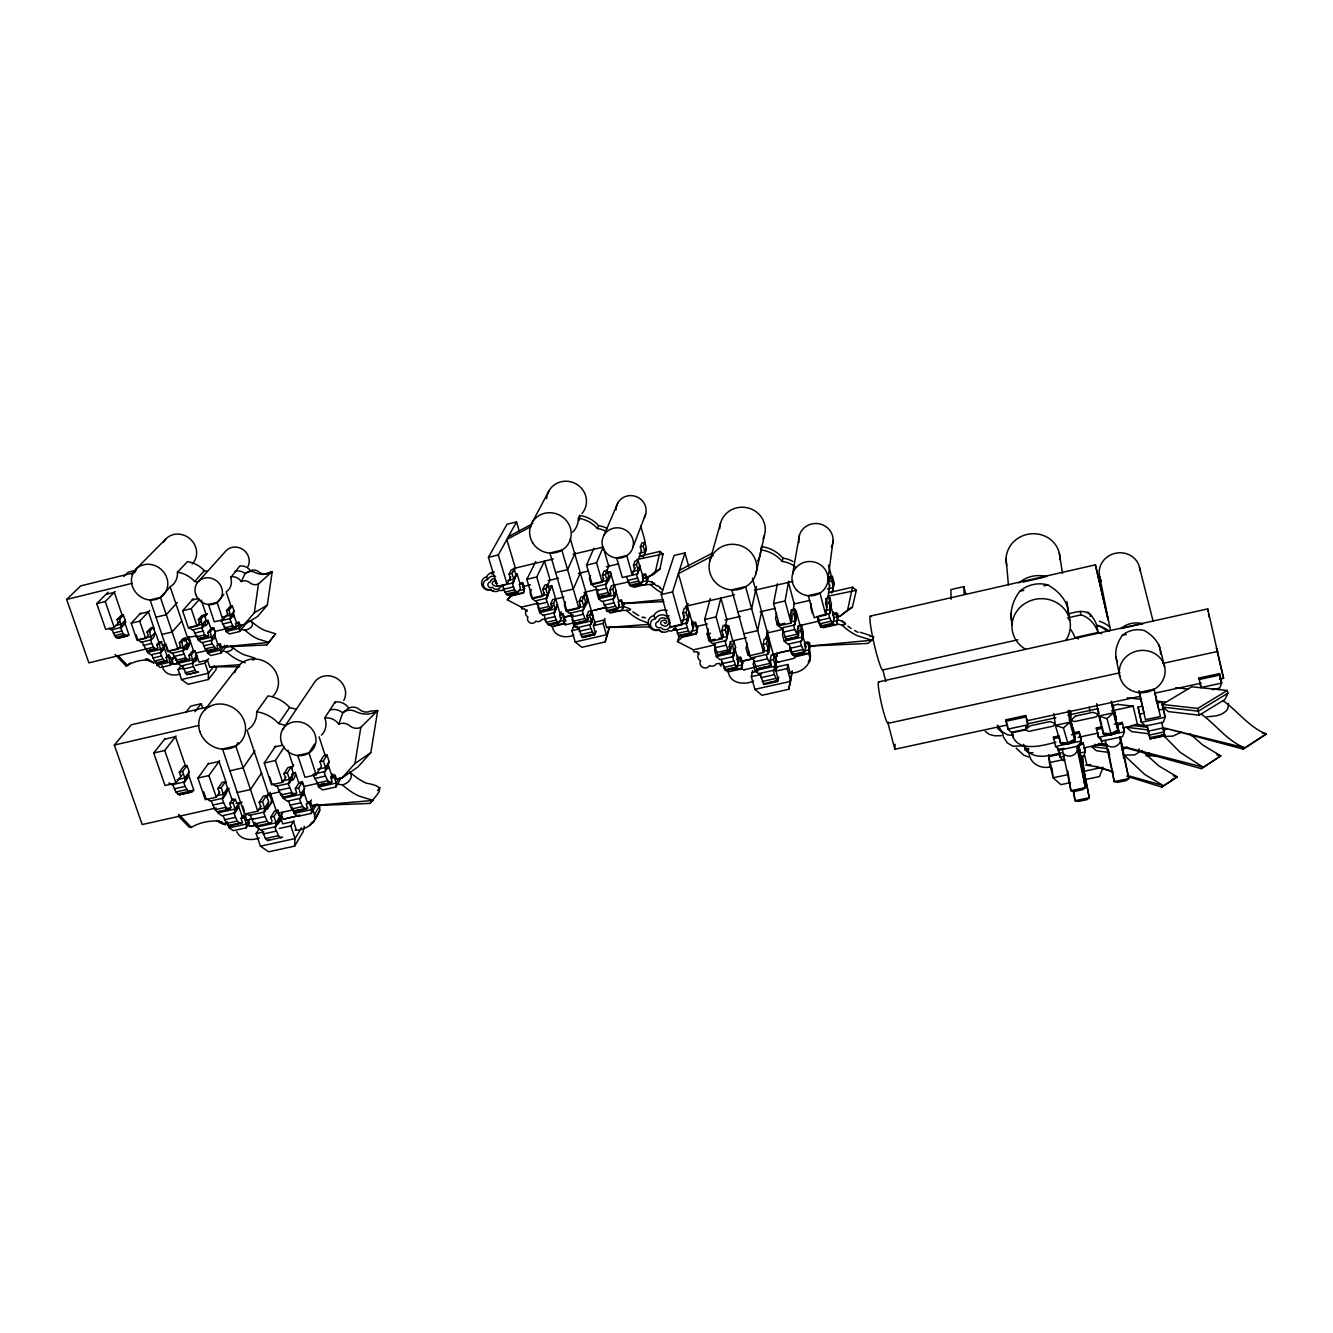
<?xml version="1.0" encoding="UTF-8"?>
<svg xmlns="http://www.w3.org/2000/svg" width="1333" height="1333" viewBox="0 0 1333 1333"><rect width="100%" height="100%" fill="white"/><g stroke="black" fill="none" stroke-linecap="round" stroke-linejoin="round"><path stroke-width="1.5" d="M151.379 639.79L149.629 631.409L153.278 627.376L155.028 632.492L153.978 636.874L151.379 639.79L141.198 642.239L137.816 639.807L136.049 634.675M146.43 649.038L147.58 652.437L150.946 654.836L161.076 652.404L159.343 644.106L161.726 641.406M155.828 661.818L156.977 665.184L160.31 667.55L170.374 665.15L168.674 656.936L166.158 657.536L167.308 660.901L157.411 663.484L154.428 661.035L151.795 654.62M183.571 650.537L181.888 642.173L185.37 638.09L187.103 643.206L186.07 647.588L183.571 650.537L171.657 653.387L168.291 650.971L166.542 645.855M184.737 781.871L184.804 777.955L182.571 771.49L187.02 765.525L189.236 771.957L187.903 777.572L184.737 781.871L171.707 784.837L168.841 782.871M193.052 663.101L191.385 654.803L194.801 650.687L196.518 655.769L195.484 660.135L193.052 663.101L181.205 665.9L177.856 663.517L176.139 658.435M202.583 627.46L200.916 619.029L204.332 615.03L206.048 620.178L205.015 624.594L202.583 627.46L192.302 629.942L188.936 627.493L202.649 624.194L206.048 620.178M183.904 665.734L180.538 666.533L178.072 669.499L181.505 679.563L188.12 684.279L208.298 679.53L208.448 673.198L205.049 663.084L208.598 658.702M211.964 640.24L210.314 631.875L213.663 627.843L215.379 632.958L214.346 637.341L211.964 640.24L201.733 642.673L198.4 640.257L197.251 636.857M206.365 649.771L207.515 653.153L210.814 655.536L220.978 653.12L219.362 644.839L216.812 645.439L217.946 648.838L208.048 651.404L205.165 648.921L202.599 642.473M223.244 798.134L223.377 794.218L221.178 787.77L225.41 781.688L227.593 788.12L226.26 793.752L223.244 798.134L210.131 801.083L207.298 799.134M230.709 618.395L229.093 609.947L232.375 605.998L234.091 611.147L233.042 615.563L230.709 618.395L220.412 620.878M224.411 626.41L226.11 631.525L229.426 633.958L239.657 631.509L238.074 623.128L235.508 623.744L236.641 627.16L228.093 629.209M234.991 812.88L237.924 808.481L239.24 802.883L235.125 809.031L217.762 812.897L221.978 815.779L234.991 812.88L235.125 809.031L232.958 802.633L235.025 799.583M227.01 821.511L229.159 827.826L233.325 830.676L246.238 827.81L246.405 824.011L244.256 817.679L246.422 814.38M1006.448 725.169L894.843 749.246L895.043 744.264M789.269 673.132C802.533 673.765 814.48 662.501 809.164 649.321M809.598 661.818L810.314 653.57M264.501 812.014L264.684 808.115L262.518 801.666L266.5 795.501L268.666 801.916L267.333 807.565L264.501 812.014L249.138 815.429L246.322 813.48M275.898 826.643L276.098 822.794L273.948 816.413L277.831 810.214L279.963 816.562L278.664 822.178L275.898 826.643L260.651 830.009L256.469 827.143L254.853 822.361M337.649 783.954L342.198 784.854C347.73 783.887 354.428 777.506 349.613 772.057L355.878 777.022A53.737 49.288 28.7 0 0 366.292 783.154C387.253 787.037 379.405 791.052 370.091 803.432L311.905 805.682L310.489 801.433L307.223 802.166L303.707 791.535M289.294 783.304L289.511 779.355L287.345 772.84L291.211 766.808L293.36 773.29L292.044 778.972L289.294 783.304L276.014 786.287L271.799 783.337M259.202 828.743L256.153 833.558L260.418 846.172L268.683 851.804L294.61 846.122L295.06 838.574L290.827 825.91L294.026 820.645M300.525 798.267L300.758 794.368L298.625 787.936L302.391 781.871L304.507 788.27L303.191 793.901L300.525 798.267L287.345 801.2L283.179 798.3L281.58 793.468M291.977 807.065L294.093 813.43L298.225 816.313L311.289 813.413L311.555 809.564L309.439 803.182L311.405 799.917M325.219 771.507L325.502 767.525L323.369 761.026L327.018 755.078L329.134 761.543L327.818 767.208L325.219 771.507L313.038 774.24M316.954 782.188L318.554 787.003L322.669 789.936L335.866 786.987L336.166 783.071L334.066 776.622L330.751 777.372L332.15 781.655L328.485 782.488M591.036 621.578L591.852 622.844L592.935 616.862A5.365 1.05 76.9 0 0 592.602 615.846M565.592 601.983L564.309 604.899L566.008 610.664L569.391 613.413L583.221 610.164L587.22 600.583L586.92 598.084A5.365 1.066 76.8 0 0 585.554 594.901L585.004 593.002M583.654 608.714C582.604 608.365 589.336 603.199 587.403 597.967A5.365 1.066 76.8 0 0 586.053 594.785L585.487 592.885M828.41 592.752L852.52 587.186L847.605 610.031L839.657 616.429L835.641 617.346M837.791 613.397L837.374 616.946L836.241 612.63L832.825 613.413M817.895 618.212L819.628 624.677L823.128 627.726L836.741 624.627L837.307 619.628M838.34 615.729L836.741 624.627M833.808 619.145L833.042 611.647M829.709 611.53L830.409 605.849M819.012 615.863L829.743 613.397L831.409 604.216L829.676 597.684L826.243 598.467L825.594 603.432L826.743 607.815M831.409 604.216L829.743 613.397M834.058 582.771L832.442 591.619L834.058 582.771L832.375 576.373L829.026 577.156L828.41 581.871L829.543 586.153M825.26 610.481L830.792 609.214L829.043 602.649L829.676 597.684M827.493 588.903L833.475 587.52L831.775 581.088L832.375 576.373M825.81 615.046L819.928 592.935L808.298 595.618L814.213 617.712L825.81 615.046L827.176 604.499M827.893 598.934L829.709 584.82M830.492 578.772L831.009 574.74L828.476 565.109M828.01 579.105L833.125 540.315M501.525 585.654L513.255 582.854L515.938 574.94L514.205 569.208L511.289 569.907L509.089 574.106L510.239 577.939M502.508 585.42L504.774 592.135L507.923 595.085L517.654 592.785L520.42 588.286L519.303 584.454L522.219 583.771L523.919 589.453L523.402 593.085L511.822 595.834L509.573 594.018M810.014 646.405L808.548 653.737L795.051 656.786L791.519 653.77L789.786 647.371M809.698 642.439L809.181 646.088L868.066 643.406L871.849 640.223L873.848 636.491M808.548 653.737L810.081 644.939M244.389 624.377L254.32 612.763L258.485 583.904L272.232 571.574L267.333 605.099L257.436 616.662L244.389 624.377L236.508 626.277M531.4 589.553L530.001 592.419L531.717 598.184L535.133 600.933L546.947 598.15L549.496 590.136L547.796 584.387L544.847 585.087L542.814 589.386L543.947 593.235M805.915 646.072L804.482 652.737L793.152 655.303L788.919 643.972M811.114 603.549L810.614 606.882L812.38 613.43M878.547 681.929L1207.698 608.914L1207.915 611.164M554.745 612.597L557.261 604.599L554.745 612.597L543.014 615.346L539.632 612.63L537.932 606.915M798.45 635.641L797.267 631.309L798.084 626.21L801.483 625.444L803.232 631.909L801.45 641.14L787.786 644.239L784.221 641.173L782.454 634.691L783.054 631.275M801.45 641.14L803.232 631.909M249.121 819.812L248.405 824.477A2.333 2.083 31 0 0 251.254 826.11L257.252 824.777M549.829 624.91L552.045 626.693L563.659 623.977L564.226 620.395L562.543 614.73L559.643 615.413L560.76 619.178M784.221 641.173L802.449 637.024L800.7 630.526L801.483 625.444M778.922 661.968L778.955 661.768A2.316 2.183 9.4 0 1 776.139 660.152A6.082 5.715 9.1 0 1 777.189 655.586L777.222 655.403A6.082 5.715 9.1 0 0 776.139 660.152L776.106 660.335A2.316 2.183 9.4 0 0 778.922 661.968L793.518 658.485A2.316 2.183 8.4 0 0 795.168 656.036L791.785 652.104M782.088 627.793L786.053 639.39L798.267 636.741L798.984 632.225M752.562 670.649L751.345 676.631L754.861 689.344L761.959 695.276L788.786 689.294L792.219 671.099M792.302 671.299L788.786 689.294M583.221 610.164L585.637 602.116L583.954 596.368L581.005 597.051L579.155 601.416L580.272 605.265M335.966 779.305L341.998 777.955L354.961 763.509L360.826 727.335L377.722 710.589A21.761 20.028 30.7 0 1 356.494 711.955A11.797 10.814 30.4 0 0 342.748 712.822A13.163 12.047 30.9 0 0 330.001 709.956M341.998 777.955L357.927 766.975L370.841 752.595L377.722 710.589L370.474 711.122A9.664 8.898 30.4 0 1 359.61 709.589A9.648 8.848 30.4 0 0 348.763 708.056A13.147 12.047 31 0 0 335.083 702.008L324.685 718.07L325.185 719.104A17.829 16.279 31.8 0 1 321.47 735.1M754.861 689.344L790.719 681.33L787.236 668.566L787.886 664.6M776.489 613.33L775.556 618.395L777.339 624.96L780.938 628.06L794.718 624.91L796.551 615.679L794.785 609.131L791.352 609.931L790.486 614.963L791.669 619.345M796.551 615.679L794.718 624.91M571.99 619.312L573.673 625.01L577.022 627.726L590.752 624.527L593.118 616.479L591.452 610.781L588.519 611.464L586.72 615.863L587.836 619.678M590.586 575.523L589.386 578.355L591.086 584.154L594.451 586.937L606.398 584.121L608.731 576.139L607.065 570.341L604.082 571.041L602.349 575.289L603.466 579.172M792.035 621.595L795.718 620.745L793.951 614.18L794.785 609.131M777.372 583.771L773.54 603.632L779.522 625.644L791.052 623.011L792.235 615.963M793.102 610.831L794.468 602.716M573.99 625.644L571.89 630.676L575.223 641.973L581.838 647.288L605.182 641.906L608.964 628.01M598.584 598.784L601.933 601.533L613.78 598.75L616.079 590.769L614.413 585.02L612.747 589.303L614.413 595.068L598.584 598.784L596.917 593.035L598.084 590.169M759.693 673.415L764.026 684.529L777.522 681.513L778.739 677.197M608.165 611.28L610.364 613.097L622.094 610.347L624.111 603.033M792.618 573.873L799.4 535.383M753.911 660.718L753.212 664.217L754.978 670.649L758.56 673.665L774.373 670.099L776.256 660.801L774.506 654.386L771.14 655.153L770.174 660.385L771.34 664.684M776.256 660.801L774.373 670.099M635.141 567.558L632.325 575.123L626.727 555.561L616.646 557.96L622.278 577.506L637.474 574.023L639.69 566.075L638.04 560.277L635.058 560.993L633.475 565.175L634.591 569.041M791.052 623.011L785.104 600.966L788.669 581.155M754.978 670.649L775.323 666.067L773.573 659.618L774.506 654.386M626.51 576.606L629.626 585.337L634.308 587.22L646.122 584.437L648.055 577.156M773.04 655.336L773.257 654.22M777.955 621.561L777.339 624.96L784.687 623.277M764.376 648.721L763.176 644.389L764.192 639.19L767.608 638.424L769.374 644.905L767.441 654.22L751.495 657.836L747.88 654.77L746.08 648.271L747.196 643.073M767.441 654.22C771.657 654.886 768.574 625.844 765.925 637.94M795.384 566.975A24.477 23.278 8.5 0 0 782.304 561.51L782.954 558.177A33.225 31.625 10.2 0 0 761.493 546.547L760.776 549.846A23.377 22.361 11.6 0 1 757.561 560.96M762.793 651.387L768.391 650.121L766.608 643.606L767.608 638.424M763.642 652.487L745.597 586.62L731.784 589.836L749.912 655.603L763.642 652.487L764.409 648.505M766.342 638.574L767.875 630.626M673.682 626.16L687.178 623.044L689.461 613.913L687.628 607.448L684.262 608.215L682.796 613.197L684.012 617.529M680.43 635.075L682.846 637.091L696.159 634.041L697.875 626.777M761.643 611.197L757.661 630.642L743.897 633.792M648.638 577.189L655.453 571.49L660.035 551.362L663.051 554.028L659.918 569.074L653.103 574.756L642.589 578.605M732 670.299L741.531 668.15A2.299 2.166 11.6 0 0 744.331 669.766L744.381 669.566M747.88 654.77L748.613 651.287M741.531 668.15L742.614 663.234L740.815 657.052L737.482 657.819M742.981 661.568L741.365 668.899L728.035 671.899L724.452 668.933L722.686 662.568M708.44 628.976L707.107 634.091L708.923 640.606L712.588 643.672L726.202 640.573L728.318 631.309L726.502 624.827L723.119 625.61L721.853 630.709L723.069 635.058M756.461 586.553L751.645 608.681L737.849 611.864M721.103 659.368L725.619 670.549L736.816 668.016L739.065 660.218M715.421 646.705L714.555 650.154L716.354 656.586L719.987 659.618L733.483 656.552L735.549 647.321L733.767 640.89L730.401 641.656L729.201 646.822L730.401 651.121L721.003 653.253M735.549 647.321L733.483 656.552M755.944 573.64A23.911 22.811 12.1 0 0 726.902 544.93A23.911 22.811 12.1 0 0 715.954 582.888A23.911 22.811 12.1 0 0 755.944 573.64L764.459 535.233M738.332 663.534L737.149 659.302L737.882 655.986M768.141 650.471L769.374 644.905M689.461 613.913L687.178 623.044M728.318 631.309L726.202 640.573M624.427 602.799L622.094 610.347M639.69 566.075L637.474 574.023M645.272 552.762L646.355 547.946L644.755 542.281L641.823 542.981L640.323 546.963L641.406 550.762M648.338 576.989L646.122 584.437M584.52 607.032L585.637 602.116M593.118 616.479L590.752 624.527M608.731 576.139L606.398 584.121M616.079 590.769L613.78 598.75M609.798 626.56L605.182 641.906M515.938 574.94L513.255 582.854M549.496 590.136L546.947 598.15M734.066 649.288L732.35 656.819L736.816 668.016M716.354 656.586L734.383 652.504L732.583 646.038L733.767 640.89M713.722 643.422L717.904 654.87L730.134 652.237L731.2 647.671M304.341 826.327L303.058 831.825L294.61 846.122M216.646 666.567L215.846 669.999L208.298 679.53M839.657 616.429L852.337 607.231L856.336 590.286L852.52 587.186M118.27 623.044L117.087 619.628L120.87 615.663L123.402 615.046L125.152 620.162L124.119 624.544L121.42 627.393L111.289 629.859L109.023 628.243M721.77 662.368L720.886 666.067L719.437 663.467L716.388 663.717A5.082 4.782 13.6 0 1 709.539 665.55A5.082 4.782 14 0 1 702.708 667.383A5.082 4.782 14 0 1 700.575 660.851A5.082 4.799 14.1 0 1 698.425 654.303L696.976 651.704L693.943 651.937L693.343 649.821L677.464 641.573L678.53 637.957L681.313 635.374M727.301 631.509L728.634 625.91L724.919 626.76M719.004 638.29L727.085 636.458L725.269 629.926L726.502 624.827M710.339 598.45L704.657 619.528L710.772 641.356L722.169 638.757L723.119 634.841M725.502 625.06L726.935 619.195M1090.144 616.446L1090.544 614.813C1084.296 609.164 1075.598 611.964 1068.466 613.93L1069.383 620.445M278.297 823.761L280.063 819.278M277.997 823.344L280.48 820.978L280.313 817.979A6.132 2.016 77.8 0 0 279.38 815.879M1219.528 679.213L1223.577 678.33L1207.698 608.914M269.166 793.518L269.883 795.651A6.165 2.033 77.7 0 1 271.865 799.034L272.015 802.016L266.983 809.181L271.465 802.149L271.315 799.15A6.165 2.033 77.7 0 0 269.333 795.768L268.633 793.652L268.066 794.518M709.806 637.174L708.923 640.606L714.971 639.223M722.169 638.757L716.088 616.896L720.72 598.817M696.159 634.041L697.076 630.692M693.96 625.41L691.127 634.041L679.114 636.641L674.815 625.91M693.06 628.626L691.86 624.361L692.76 621.161M709.889 560.81L720.553 523.053M689.428 611.664L686.062 623.311L688.395 630.859L691.127 634.041M688.811 566.675L684.962 552.912L674.098 555.478L661.218 594.568L670.532 627.41L681.879 624.777L684.712 615.163M686.412 609.398L688.111 603.616M681.996 620.312L688.011 618.929L686.178 612.414L687.628 607.448M681.879 624.777L672.598 591.919L684.962 552.912M195.451 654.603A4.799 1.65 76.4 0 1 197.067 657.386L195.701 661.435C191.835 660.468 198.584 661.568 196.651 657.486A4.799 1.65 76.4 0 0 195.451 655.153M197.034 635.741L187.52 637.574L188.52 639.173A4.815 1.666 76.3 0 1 190.152 641.973C188.503 650.337 183.171 653.803 189.719 642.073A4.815 1.666 76.3 0 0 188.086 639.273L170.141 586.887L173.057 584.637A18.645 16.996 40.6 0 0 177.456 572.24L187.403 561.626A26.21 23.944 39.5 0 1 204.349 570.741L207.065 571.257M324.835 718.037A13.38 12.214 30.9 0 1 338.749 724.202L342.748 712.822L348.763 708.056M662.001 631.875L658.419 629.643A7.298 6.898 16.9 0 0 668.999 630.476A2.883 2.716 16.4 0 0 673.415 629.443L673.981 628.676M643.722 578.339L641.256 584.071L630.509 586.353M646.355 547.946L644.222 555.644L640.323 556.577M632.159 571.69L638.14 570.274L636.474 564.459L641.49 550.546M639.024 553.362L644.872 551.962L643.256 546.263L644.755 542.281M817.096 616.296L820.878 627.176L832.892 624.56L833.975 617.729L830.926 606.232M602.916 601.3L607.398 611.464L617.246 609.164L619.545 604.732M632.958 547.23L645.655 514.255M575.223 641.973L606.415 634.758L603.116 623.411L605.032 618.412M577.989 627.493L582.554 637.507L594.285 634.791L596.334 631.225M610.897 593.851L609.781 590.002L611.464 585.72L629.059 581.805M821.445 627.16L821.878 626.077M595.551 633.242L593.335 625.677L594.718 622.211L604.449 619.945L606.632 627.476L650.104 626.893M594.518 610.164L606.582 607.215M606.632 581.305L605.399 584.354L608.115 592.552L610.531 594.785L599.533 597.051L595.451 586.703M606.932 582.188C608.781 582.738 614.38 567.841 606.465 572.89M593.851 548.33L586.553 565.125L592.219 584.587L602.216 582.238L603.766 578.422M591.086 584.154L607.015 580.388L605.332 574.573L609.181 565.109M570.374 613.18L574.523 623.394L587.453 620.628L588.769 617.379M573.673 625.01L591.352 620.895L589.686 615.179L591.452 610.781M295.043 830.159C307.923 830.442 315.571 821.245 319.77 810.297L319.687 805.815L314.521 814.563L314.621 819.062M313.055 822.811L319.77 810.297M582.971 597.801L584.321 594.601M578.955 608.415L561.843 550.129L549.862 552.995L567.025 611.214L578.955 608.415L580.505 604.715M566.008 610.664L583.804 606.498L582.121 600.716L585.97 591.752M602.216 582.238L596.567 562.743L602.866 547.846M547.93 586.753L551.812 585.82L560.193 614.163L563.093 613.497L564.825 618.979L564.009 623.194L566.492 624.627M604.049 535.133L617.979 502.658M563.659 623.977L565.559 619.595M564.476 624.227L565.459 624.594M580.422 572.757L573.273 589.069L561.343 591.885M543.997 615.113L546.43 622.344L548.696 625.177L559.377 622.328L561.593 617.262M598.65 525.752A29.259 27.86 24.7 0 0 579.672 515.488L578.355 518.27A29.376 27.96 24.7 0 1 597.401 528.568L598.65 525.752A21.445 20.445 23.2 0 1 607.548 528.751M559.643 615.413L561.276 611.697M557.644 604.182L553.778 612.83L556.194 620.062L558.427 622.894M539.632 612.63L555.294 608.948L553.612 603.232L555.578 598.9M536.116 600.7L540.365 610.947L551.362 608.664L552.812 605.465M575.256 552.795L567.575 569.641L555.611 572.49M551.795 607.731L550.662 603.916L552.645 599.583L563.809 597.167M551.812 585.82L545.963 598.384L548.763 606.498L551.362 608.664M230.476 576.772A10.481 9.631 38.3 0 1 241.34 581.571L245.072 573.573L250.454 570.791A7.598 6.998 38.1 0 1 258.919 571.957A7.598 7.015 38.3 0 0 267.4 573.107L272.232 571.574A17.079 15.779 38.7 0 1 255.753 572.79A9.264 8.531 38.1 0 0 245.072 573.573A10.347 9.498 38.4 0 0 235.125 571.374M531.717 598.184L547.48 594.451L545.764 588.686L547.796 584.387M535.783 561.443L526.835 579.338L532.6 598.667L542.498 596.334L544.214 592.685M546.78 587.22L550.229 579.922M1227.876 693.21L1224.877 699.525L1199.183 715.188L1168.341 711.605L1162.926 707.123L1162.309 704.441L1191.735 686.778L1227.276 690.494L1227.876 693.21L1198.35 711.172L1162.926 707.123M808.281 661.884L810.114 658.102M542.498 596.334L536.732 576.972L544.597 560.91M538.449 603.149L521.386 607.165L507.323 599.867L511.272 594.501M248.071 620.978L251.587 621.661L256.519 625.577A42.256 38.957 36.8 0 0 264.717 630.426L275.564 633.775L266.783 644.939L221.445 647.055L220.295 643.672L217.762 644.272L214.913 635.808M516.854 574.206L512.272 583.088L514.538 589.819L517.654 592.785M507.89 580.571L513.755 579.172L512.022 573.407L514.205 569.208M519.303 531.25L516.521 521.919L507.04 524.219L488.428 557.327L497.209 586.387L507.057 584.037L510.806 576.856M513.622 571.457L515.488 567.875M532.167 522.519L549.063 490.661M370.091 803.432L371.84 800.2M507.057 584.037L498.309 554.945L516.521 521.919M1119.653 737.299L1120.52 741.315C1118.42 747.213 1110.439 748.929 1106.123 744.364L1105.29 740.348M335.866 786.987L341.381 777.572M339.149 777.972L336.166 783.071L318.554 787.003M309.839 825.777L311.922 822.244M1076.664 746.43L1077.447 750.462C1075.348 756.278 1067.433 758.094 1063.167 753.495L1062.401 749.463M311.289 813.413L317.021 803.782M314.488 804.615L311.555 809.564L294.093 813.43M330.751 777.372L332.767 773.99M301.408 827.91L295.06 838.574L260.418 846.172M281.68 817.296L281.813 817.079A6.115 5.515 30.1 0 1 282.563 812.38L282.429 812.597A6.115 5.515 30.1 0 0 281.68 817.296A2.333 2.099 30.2 0 0 284.546 818.929L298.759 815.596A2.333 2.099 29.9 0 0 299.742 815.063M329.134 761.543L325.502 767.525L317.604 769.308M314.505 744.097L308.956 752.862L297.742 755.411L304.974 777.289L316.171 774.773L321.436 766.158L320.037 761.776L323.702 755.828L327.018 755.078M304.507 788.27L300.758 794.368L283.179 798.3M303.807 786.137L302.124 782.304L298.842 783.038L295.293 772.34M284.546 818.929L298.759 815.596M1160.56 654.286C1160.893 643.822 1152.945 635.241 1144.264 630.526A22.428 20.678 -8.5 0 0 1122.336 635.374C1117.004 642.839 1113.438 653.153 1117.487 661.968M279.963 816.562L276.098 822.794L256.469 827.143M277.581 822.411L274.798 826.877L278.464 835.674L280.563 837.691L282.529 837.191L267.533 840.54L265.417 838.54L261.735 829.759M291.261 794.185L296.742 792.968L295.326 788.669L299.109 782.604L302.391 781.871M272.099 821.395L270.666 817.146L274.581 810.947L277.831 810.214M293.36 773.29L289.511 779.355L281.63 781.121M1068.3 612.13C1067.316 600.117 1057.869 590.569 1047.821 584.92A28.726 26.843 -6.2 0 0 1019.762 591.285C1013.363 599.8 1009.498 610.714 1011.714 621.395M267.15 809.214L266.25 807.798L263.401 812.247L267.117 821.145L269.249 823.211L271.266 822.744L256.136 826.11L253.97 824.061L250.237 815.179M275.664 745.997L264.267 763.009L271.549 784.804L282.663 782.304L285.995 777.106M291.527 768.458L293.743 764.992M268.666 801.916L264.684 808.115L258.752 809.431M285.462 777.939L284.012 773.59L287.895 767.558L291.211 766.808M248.255 824.71A2.333 2.083 31 0 0 251.121 826.327L251.254 826.11M246.238 827.81L249.688 822.494M238.174 742.598L235.791 745.947L222.494 748.996L244.539 814.113L257.769 811.164L261.085 806.032M266.617 797.484L268.816 794.068M260.668 806.698L259.219 802.399L263.218 796.234L266.5 795.501M249.638 819.029L246.405 824.011L229.159 827.826M223.061 815.546L226.31 823.477L229.893 826.093L242.456 822.628L241.023 818.395L243.189 815.096M264.267 763.009L275.398 760.476L284.379 746.897M680.68 635.508L679.114 636.641M261.668 772.757L250.487 789.536L237.224 792.518M238.374 806.432L233.908 813.113L237.141 821.078L240.69 823.694M282.513 729.751L313.738 683.479A17.262 15.829 32 0 1 336.483 678.18A17.262 15.829 32 0 1 343.714 700.575M225.71 808.831L231.142 807.631L229.693 803.366L232.808 798.784M289.628 707.506A33.258 30.209 33 0 0 268.016 695.909L256.669 711.789A33.825 30.642 32.8 0 1 278.647 723.586L289.628 707.506L296.476 709.339M223.327 796.684L229.159 788.22M254.903 750.746L243.156 767.791L229.876 770.807M227.593 788.12L223.377 794.218L217.529 795.534M208.714 763.143L197.901 778.055L205.299 799.683L216.296 797.217L219.812 792.169M219.345 792.818L217.879 788.503L222.128 782.421L225.41 781.688M197.901 778.055L208.898 775.556L219.578 760.676M189.236 771.957L184.804 777.955L177.072 779.705M184.854 780.488L188.453 775.606M165.225 738.449L153.745 753.012L165.025 785.52L175.956 783.038L182.138 774.723M180.788 776.539L179.305 772.24L183.771 766.275L187.02 765.525M266.783 644.939L275.564 633.775M204.549 710.156L239.423 664.917M253.053 660.368L254.753 658.035L243.872 654.686A42.139 38.69 36.5 0 1 235.691 649.854L230.776 645.955A13.28 4.649 6.4 0 1 226.143 651.754L222.611 651.071M153.745 753.012L164.725 750.479L176.039 735.949M194.935 711.739L201.216 703.674L202.549 707.573M673.415 629.443L674.831 629.276M185.637 712.588L190.736 706.123L201.216 703.674M214.43 665.717L208.448 673.198L181.505 679.563M220.978 653.12L227.26 645.272M239.657 631.509L247.138 622.144M224.844 645.205L221.061 649.921L207.515 653.153M242.189 625.244L239.773 628.26L226.11 631.525M793.152 655.303L803.149 652.454M194.635 660.335L192.202 663.301L195.185 670.399L196.951 672.215L198.634 672.132L186.82 674.615L182.038 665.7M196.518 655.769L193.102 659.902L173.457 664.351L178.122 663.351M215.379 632.958L212.03 636.991L198.4 640.257M234.091 611.147L230.809 615.113L222.961 617.012M214.813 631.259L213.43 628.143L210.881 628.743L208.031 620.228M223.861 594.485L217.112 602.383L208.465 604.482L214.263 621.811L222.911 619.745L227.993 613.613M203.799 637.124L208.898 635.908L207.765 632.492L211.114 628.46L213.663 627.843M216.163 807.998L142.198 824.544L114.321 745.064L131.234 724.819L209.598 706.54M179.822 661.218L189.986 658.802L188.836 655.419L192.269 651.304L194.801 650.687M227.66 614.013L226.51 610.564L229.809 606.632L232.375 605.998M497.442 583.337L495.276 582.904M377.522 790.586L380.155 787.47M170.374 665.15L172.79 662.318M185.97 648.971L185.22 647.805L182.721 650.737L185.737 657.919L187.536 659.768L189.253 659.702L177.339 662.184L172.507 653.187M172.124 663.084L172.64 663.884L172.207 657.502L170.841 659.119L169.691 655.753L167.175 656.353L164.292 647.938M174.44 657.236L170.407 661.984L156.977 665.184M187.103 643.206L183.621 647.305L168.291 650.971M193.335 598.65L182.588 610.764L188.436 628.043L197.034 625.977L200.966 621.361M204.915 616.746L207.548 613.663M170.057 586.97L160.377 597.401L150.079 599.917L167.708 651.604L177.972 649.154L180.655 646.005M184.687 641.29L188.719 636.557L193.752 651.637M166.158 657.536L168.874 654.386M180.488 646.205L179.322 642.789L182.821 638.707L185.37 638.09M199.5 623.094L198.334 619.645L201.766 615.646L204.332 615.03M164.109 648.155L160.227 652.603L162.843 659.019L165.809 661.468M161.076 652.404L163.609 649.488L164.659 645.122L161.093 649.204L147.58 652.437M182.588 610.764L191.202 608.664L199.167 599.6M181.621 621.145L172.124 631.975L161.86 634.441M149.529 650.137L157.977 648.105L156.811 644.722L159.21 642.006M155.028 632.492L151.395 636.541L137.816 639.807M198.434 581.488L226.16 550.662A13.63 12.547 39.3 0 1 243.456 549.896A13.63 12.547 39.3 0 1 247.838 566.792M177.222 602.566L166.258 614.73L155.978 617.212M140.748 613.013L131.201 623.227L137.116 640.407L145.63 638.357L148.313 635.391L147.08 632.025L150.729 627.993L153.278 627.376M177.456 572.24A26.56 24.211 39.3 0 1 194.635 581.488L204.349 570.741M131.201 623.227L139.732 621.161L149.629 610.481M125.968 621.878L120.587 627.61L123.003 633.575L127.185 636.074L128.701 635.208L117.304 638.14L114.571 635.608L112.139 629.659M125.152 620.162L121.403 624.144L115.604 625.56M108.106 592.185L96.742 603.599L105.69 629.409L114.188 627.36L119.737 621.495M117.087 619.628L119.62 619.012L123.402 615.046M1201.1 714.021C1215.813 724.336 1226.91 740.715 1244.505 747.696L1163.892 727.918L1243.139 749.079L1266.35 733.966C1248.771 727.151 1237.674 710.872 1222.978 700.675M135.883 569.208L165.892 538.899M96.742 603.599L105.24 601.516L115.105 591.552M132 574.456L136.233 570.191L128.018 572.224L123.752 576.489M1126.835 776.223L1161.71 787.087L1177.206 776.856L1158.71 765.858L1141.998 750.729M507.323 599.867L512.122 595.234M142.048 642.023L146.963 651.071L157.211 648.988L155.428 649.038L153.595 647.171L88.861 662.851L66.65 599.45L80.73 585.887L134.933 572.49M1121.27 746.597L1201.316 768.624L1220.795 755.878L1202.649 744.93L1189.852 733.717M677.464 641.573L683.063 636.374M315.038 816.962L318.22 814.013M507.923 595.085L516.671 592.352M1096.726 703.674L1098.825 715.988L1107.007 718.604L1113.388 712.855L1111.205 701.158M1053.87 713.438L1055.336 725.335L1063.417 727.951L1069.799 722.219L1068.15 710.356M1181.338 732.234L1172.923 736.116L1164.509 736.499L1161.66 735.066M172.79 784.587L175.823 792.002L179.139 794.801L191.702 792.052L193.518 790.586M115.071 654.503L126.318 666.25L127.518 665.367A40.19 36.174 36.7 0 1 149.429 660.135L154.078 663.118L149.563 660.701M248.321 729.168L250.837 727.301A23.744 21.545 34.3 0 0 256.669 711.789M495.609 576.423A7.032 6.632 28.5 0 0 487.495 579.605A5.249 4.949 28.7 0 0 483.479 585.754A5.249 4.949 28.7 0 0 490.427 589.303A6.448 6.065 28.3 0 0 499.692 590.002A2.549 2.399 27.9 0 0 503.557 589.086L504.374 588.486M354.961 763.509L370.841 752.595M582.554 637.507L595.168 634.191M288.445 800.966L291.627 808.981L295.026 811.647L305.94 809.231L307.573 808.165L306.157 803.916L309.439 803.182M607.398 611.464L618.079 608.631M1243.139 749.079L1266.35 733.966L1262.318 733.017M1201.316 768.624L1220.795 755.878L1216.812 754.878M1161.71 787.087L1177.206 776.856L1173.24 775.756M229.893 826.093L231.675 825.01M1162.309 704.441L1197.734 708.44L1227.276 690.494M1163.576 730.734L1166.925 728.701M1172.224 779.638L1174.023 778.555M1121.886 750.262L1127.201 747.047M548.696 625.177L549.646 624.594M847.605 610.031L852.337 607.231M254.32 612.763L267.333 605.099M767.741 652.137L767.008 650.737M655.453 571.49L659.918 569.074M508.39 536.666L532.833 523.586M531.35 526.385L506.823 539.498L515.371 568.091M679.463 570.257L712.155 553.278M713.055 555.628L678.397 573.623L687.461 605.849M1117.671 730.151L1110.806 733.717L1103.207 733.233L1098.825 715.988L1113.388 712.855L1118.17 731.4L1111.322 734.966L1103.757 734.483L1103.207 733.233M1075.048 740.598L1069.799 722.219L1055.336 725.335L1060.751 743.647L1068.166 744.147L1075.048 740.598L1073.981 733.083M1074.348 739.382L1067.433 742.948L1059.985 742.448M267.533 809.064L266.133 808.881M291.877 774.023L295.026 772.757C296.543 775.09 292.46 783.421 290.927 779.205L288.178 783.554L291.877 792.552L293.976 794.685L295.926 794.268L282.946 797.134L280.83 795.018L277.114 786.037M208.048 651.404L217.946 648.838M606.748 573.623L610.264 572.257M157.411 663.484L167.308 660.901M204.466 621.761L207.781 620.511C209.114 622.461 205.165 628.143 204.166 624.794L201.716 627.676L204.715 634.908L208.181 636.774L197.951 638.84L193.152 629.726M241.256 629.493L244.822 630.176C248.588 629.709 255.086 626.027 251.587 621.661M267.533 840.54L269.533 840.04M66.65 599.45L132.384 583.271M105.874 594.435L114.305 592.369L122.436 615.979M192.069 600.083L198.867 598.417M139.965 613.846L148.413 611.797L154.228 628.809M113.322 633.058L121.753 631.026M114.571 635.608L123.003 633.575M115.904 637.307L124.336 635.258M226.51 610.564L229.093 609.947M120.57 636.941L128.968 634.925L124.869 623.044M117.304 638.14L125.719 636.108M118.77 638.107L127.185 636.074M147.08 632.025L149.629 631.409M198.334 619.645L200.916 619.029M488.428 557.327L498.309 554.945M222.411 624.111L230.992 622.044L232.808 625.86L236.174 627.743L225.977 629.809L221.278 620.678M143.231 645.439L151.712 643.406L153.595 647.171M194.318 633.158L202.883 631.109M224.244 627.91L232.808 625.86M156.811 644.722L159.343 644.106M207.765 632.492L210.314 631.875M214.796 631.475L226.643 628.643M162.193 645.255L166.158 644.306M196.168 636.957L204.715 634.908M225.977 629.809L234.541 627.743M179.322 642.789L181.888 642.173M146.963 651.071L155.428 649.038M197.951 638.84L206.498 636.791M513.238 568.591L553.212 559.044M573.057 554.295L603.199 547.08L608.731 566.225M185.22 647.805L186.287 648.904M152.962 658.019L161.393 656.003M203.732 645.872L212.247 643.839L216.529 649.388M509.089 574.106L512.022 573.407M154.428 661.035L162.843 659.019M205.165 648.921L213.68 646.905M173.673 656.586L183.887 654.153M169.924 659.335L175.873 657.919M195.684 653.203L207.565 650.371M640.323 546.963L643.256 546.263M155.911 662.851L164.326 660.851M206.615 650.771L215.113 648.738M188.836 655.419L191.385 654.803M175.539 660.352L185.737 657.919M177.339 662.184L187.536 659.768M526.835 579.338L536.732 576.972M586.553 565.125L596.567 562.743M639.957 556.144L660.035 551.362M503.657 589.253L513.422 586.92M522.486 586.703L530.484 584.804M548.146 580.605L558.46 578.155M578.389 573.423L588.47 571.041M606.415 566.775L618.695 563.859M636.841 559.543L663.051 554.028M178.072 669.499L183.854 668.116M195.401 665.384L205.049 663.084M504.774 592.135L514.538 589.819M183.188 669.083L193.352 666.683M518.104 590.836L523.919 589.453M505.857 594.068L515.621 591.752M506.907 595.051L516.654 592.735M633.475 565.175L636.474 564.459M180.072 673.881C172.94 676.931 163.326 673.881 162.076 665.484M514.055 594.768L523.719 592.485L524.519 588.236L522.819 582.571L519.92 583.254L517.087 573.773M185.037 672.815L195.185 670.399M542.814 589.386L545.764 588.686M602.349 575.289L605.332 574.573M186.82 674.615L196.951 672.215M642.623 574.523L645.589 573.823L646.672 577.656M627.626 580.472L637.574 578.122L639.573 583.004L641.256 584.071M584.004 592.419L597.067 589.336M537.249 604.549L547.097 602.216M596.567 590.569L606.515 588.236M628.659 583.387L638.607 581.038M640.873 582.154L646.788 580.771L645.155 575.023L642.189 575.723L643.289 579.555M550.662 603.916L553.612 603.232M609.781 590.002L612.747 589.303M629.626 585.337L639.573 583.004M632.075 585.52L636.041 584.587M538.932 608.814L548.763 606.498M598.184 594.885L608.115 592.552M634.525 586.62C637.041 582.738 668.433 586.82 647.388 580.821M579.155 601.416L582.121 600.716M601 596.168L604.949 595.251M540.365 610.947L550.179 608.648M599.533 597.051L609.464 594.718M545.13 618.912L554.895 616.629M604.032 605.132L613.913 602.816L617.246 609.164M564.276 617.096L573.273 614.996M564.026 617.296L572.107 615.413M590.302 611.147L606.482 607.365M661.218 594.568L672.598 591.919M546.43 622.344L556.194 620.062M605.282 608.581L615.163 606.265M571.507 617.012L583.354 614.246L584.97 618.495L587.453 620.628M592.252 614.946A5.365 1.05 76.9 0 0 591.585 613.713L591.086 613.83A5.365 1.05 76.9 0 1 591.769 615.063M547.613 624.427L564.226 620.395M606.415 610.697L616.263 608.381M618.829 607.631L622.744 606.732L621.095 601.033L618.145 601.716L619.245 605.515M586.72 615.863L589.686 615.179M551.595 624.144L559.377 622.328M554.261 625.61L563.942 623.344M573.14 621.261L584.97 618.495M612.563 612.014C615.946 608.914 643.389 612.38 623.477 606.632M592.935 616.862L593.235 619.378M573.69 622.944L565.392 624.76M574.523 623.394L586.337 620.628M573.357 627.176L577.222 626.277M571.89 630.676L579.688 628.859M593.352 625.677L603.116 623.411M685.445 606.315L734.466 594.918M754.361 590.302L792.885 581.355M579.105 631.292L590.886 628.559L594.285 634.791M573.64 635.141C565.492 638.74 553.428 636.391 552.329 626.06M580.388 634.708L592.152 631.975M256.136 826.11L258.169 825.644M682.796 613.197L686.178 612.414M114.321 745.064L198.834 725.469M581.538 636.774L593.285 634.058M828.41 581.871L831.775 581.088M164.642 739.198L175.473 736.699L185.854 766.958M704.657 619.528L716.088 616.896M773.54 603.632L785.104 600.966M692.26 622.928L695.593 622.161L697.392 628.559L696.359 633.325L684.962 635.941M691.86 624.361L695.193 623.577L696.992 629.992L691.061 631.342M676.031 630.226L687.278 627.626M696.792 626.427L707.423 623.977M725.035 619.912L740.382 616.379M760.143 611.83L775.489 608.298M793.652 604.116L809.798 600.4M827.96 596.218L856.336 590.286M677.164 633.442L688.395 630.859M678.18 635.591L689.411 633.008M825.594 603.432L829.043 602.649M707.107 634.091L710.506 633.308M721.853 630.709L725.269 629.926M790.486 614.963L793.951 614.18M832.658 614.846L836.074 614.063L837.791 620.528L831.725 621.911M965.792 594.301L963.876 586.62L950.929 589.586L951.095 599.217M818.262 620.661L829.743 618.029L832.892 624.56M693.343 649.821L715.571 644.755M746.28 637.741L732.767 640.823L728.634 625.91M767.291 632.942L783.537 629.243M799.267 625.644L819.612 620.995M275.065 746.897L282.379 745.23M714.938 647.755L726.268 645.172L727.918 649.954L730.134 652.237M783.271 632.159L794.751 629.543L798.267 636.741M819.278 623.927L830.759 621.311M208.165 763.909L219.029 761.443L226.293 782.821M766.658 634.125L767.808 636.141M729.201 646.822L732.583 646.038M797.267 631.309L800.7 630.526M820.145 626.093L831.609 623.477M179.305 772.24L182.571 771.49M820.878 627.176L832.325 624.56M870.366 616.096L1095.393 564.842L1108.123 619.762L1095.393 564.842M825.177 626.56L834.875 624.361M767.241 636.258L769.108 639.673M1022.894 582.071L1044.705 577.106M716.587 652.537L727.918 649.954M784.854 636.991L796.318 634.391M717.904 654.87L729.201 652.304M763.176 644.389L766.608 643.606M786.053 639.39L797.484 636.774M1019.762 591.285L1023.777 590.369M1043.806 585.837L1047.821 584.92M804.649 642.589L808.031 641.823L809.181 646.088L871.849 640.223L857.852 635.941A54.203 51.321 1.5 0 1 847.521 629.776L841.39 624.777L836.824 623.911M737.149 659.302L740.498 658.535L742.264 664.9L736.333 666.25M722.303 663.651L733.55 661.101M790.102 648.305L801.466 645.722L804.482 652.737M174.273 788.869L185.12 786.403L188.286 791.535L191.702 792.052M742.031 661.118L754.711 658.235M791.219 649.987L776.639 653.27L777.189 655.586M740.948 661.535L752.995 658.802M772.59 654.37L791.119 650.171M723.602 667.483L734.833 664.934M791.335 652.154L802.699 649.588M175.823 792.002L186.67 789.553M753.828 661.901L767.491 658.819L771.14 665.817L756.677 668.983L752.645 657.569M803.532 651.054L809.548 649.704L807.815 643.289L804.432 644.056L805.582 648.321M724.702 669.783L735.933 667.233M792.352 654.486L803.716 651.92M188.436 791.369L193.835 790.152L188.703 775.256M728.201 669.383L737.516 667.283M177.456 793.968L188.286 791.535M320.037 761.776L323.369 761.026M188.12 791.802L191.719 791.002M770.174 660.385L773.573 659.618M179.139 794.801L189.969 792.352M795.168 656.036L808.648 653.003L809.798 657.252M755.444 666.667L769.091 663.584M217.879 788.503L221.178 787.77M284.012 773.59L287.345 772.84M744.331 669.766L755.228 667.133M756.677 668.983L770.307 665.917M752.179 672.482L757.761 671.232M751.345 676.631L761.326 674.398M775.273 671.249L787.236 668.566M760.876 677.681L774.423 674.648L777.522 681.513M314.455 778.572L325.535 776.073L327.735 780.755L329.768 782.904L331.65 782.521L318.72 785.37L313.505 775.689M331.767 775.639L335.083 774.906L336.483 779.188M753.562 681.146C744.164 685.245 729.384 683.612 728.201 671.149M762.126 681.496L775.673 678.464M212.697 805.115L223.611 802.683L225.944 807.298L228.16 809.381L230.259 808.948L217.262 811.814L215.03 809.731L211.231 800.833M278.564 790.369L289.611 787.886M316.671 783.237L327.735 780.755M267.633 794.618L279.68 791.919M303.807 786.52L317.871 783.354M229.693 803.366L232.958 802.633M295.326 788.669L298.625 787.936M763.192 683.779L776.706 680.746M770.441 682.463L778.122 680.746M321.136 784.121L324.819 783.304M236.141 803.516L242.139 802.183M318.72 785.37L329.768 782.904M1067.45 617.929L1080.913 614.913A20.662 13.73 58.6 0 1 1098.092 632.442A20.761 13.813 58.1 0 1 1101.608 633.692M215.03 809.731L225.944 807.298M280.83 795.018L291.877 792.552M259.219 802.399L262.518 801.666M871.182 616.596A27.676 2.649 77.1 0 0 873.532 641.34A27.676 2.649 77.1 0 0 882.946 669.932L1017.895 639.773M224.511 819.778L235.358 817.362M289.878 805.232L300.841 802.799L302.574 806.548L305.94 809.231M216.846 820.611L219.945 822.711L222.094 822.228L222.644 823.811L224.777 823.327L225.327 824.91L220.628 821.728M241.023 818.395L244.256 817.679M226.31 823.477L237.141 821.078M291.627 808.981L302.574 806.548M245.455 820.445L253.503 818.645M277.664 813.28L293.777 809.714M251.687 819.462L264.85 816.546M228.11 825.594L238.924 823.177M293.343 811.114L304.291 808.681M1070.766 629.609A20.612 13.547 58.9 0 1 1074.898 637.591L1098.092 632.442L1096.742 625.227A20.478 13.63 58.8 0 0 1087.678 611.98M237.057 823.811L242.456 822.628M296.659 810.597L300.292 809.781M303.941 808.981L307.573 808.165M270.666 817.146L273.948 816.413M253.97 824.061L267.117 821.145M251.121 826.327L257.119 824.994M1122.336 635.374L1126.318 634.491M256.153 833.558L263.867 831.859M279.28 828.459L290.827 825.91M263.168 833.991L276.231 831.125M259.202 838.057C251.404 840.74 240.706 840.257 236.791 831.742M265.417 838.54L278.464 835.674M1119.937 672.765L888.045 723.336L894.843 749.246M1162.659 663.451L1217.579 651.47L1216.612 648.371M1005.798 719.803L1025.677 715.504L1027.76 724.852L1026.11 729.718L1011.93 732.767L1007.865 729.134L1005.798 719.803L1007.098 725.035M1220.495 679.263L1221.695 683.096L1201.133 687.511L1198.9 678.047L1219.445 673.615L1221.695 683.096L1219.645 688.111L1212.314 689.694M1005.915 721.27L1025.827 716.971L1025.677 715.504M1219.895 675.048L1199.317 679.48L1198.9 678.047M1026.743 720.803L1140.381 696.276L1139.049 690.577M1154.578 693.227L1201.25 683.146M1027.61 723.836L1055.819 717.771M1067.9 715.171L1098.109 708.656L1098.942 713.555M1112.205 705.624L1118.254 704.307M1111.505 710.856L1133.483 706.123M1140.215 695.543L1144.014 713.205L1139.548 714.155L1138.049 707.123L1142.464 706.173M1163.342 709.056L1161.66 702.041L1157.227 703.008L1158.877 710.022L1163.342 709.056L1165.225 717.221L1163.259 722.253L1145.464 726.052L1141.448 722.286L1138.049 707.123M1059.568 737.349L1053.637 738.615L1053.453 737.116L1059.385 735.849M1073.215 732.883L1079.147 731.617L1080.413 736.866M1102.574 728.168L1096.592 729.434L1096.343 727.951L1102.308 726.668M1114.255 724.119L1122.219 722.403L1124.369 731.817L1122.536 736.682L1102.424 740.965L1098.475 737.332L1096.343 727.951M1071.449 734.816L1079.363 733.117L1079.147 731.617M1116.521 725.185L1122.503 723.902L1122.219 722.403M1024.377 745.93L1012.963 746.163L1007.348 742.948L1003.499 737.132L1002.249 732.084M1055.903 742.098C1042.489 745.814 1014.796 753.445 1011.88 732.267L1026.077 729.218L1030.092 725.819L1049.971 721.553L1054.536 723.103A2.916 2.699 -3.2 0 1 1052.32 726.335L1029.559 731.217A2.916 2.683 -2.2 0 1 1026.077 729.218L1025.76 725.918M1078.18 737.332L1098.442 733.017M1122.753 727.835L1138.949 724.369M1029.043 749.096L1025.194 749.912L1023.777 744.231M1053.453 737.116L1055.553 746.463L1081.263 740.998L1080.663 736.982M1033.008 752.545L1029.093 753.395L1025.194 749.912L1024.877 746.413M1079.297 743.497L1083.179 742.664L1085.262 751.879L1083.529 756.611L1079.613 757.444M1063.917 760.76L1060.002 757.227L1058.119 749.529L1063.951 748.296M1079.513 744.98L1083.396 744.164L1083.179 742.664M1148.196 731.134L1163.026 727.985L1164.809 735.699L1150.029 738.815L1146.947 725.735M1061.368 752.712C1050.004 755.578 1031.525 761.226 1025.344 746.897M1083.546 747.996L1105.74 743.281M1060.651 754.128L1048.721 756.661L1051.187 766.708M1149.129 735.116L1163.959 731.984M1149.746 737.682L1164.542 734.55M1063.884 756.411L1060.002 757.227L1059.502 753.245M1079.43 753.112L1085.262 751.879L1084.662 747.896M1150.029 738.815L1164.809 735.699M1070.516 782.638L1060.851 784.654L1053.12 777.772L1049.404 762.609L1064.734 759.36M1090.727 764.525L1087.028 765.309L1084.595 755.161M1068.433 774.54L1053.12 777.772L1051.97 767.825M1083.762 771.324L1102.991 767.275L1099.525 776.539L1085.978 779.388M217.262 811.814L219.378 811.38M282.946 797.134L284.929 796.734M669.099 615.796L666.667 616.113A7.965 7.531 17 0 0 655.319 618.745A5.932 5.615 17.4 0 0 650.571 625.644A5.932 5.615 17.4 0 0 658.419 629.643M615.879 591.002L618.612 600.483L621.561 599.8L622.644 603.599L663.118 599.633M221.445 647.055L269.033 642.406L258.069 639.024A42.673 39.29 36.7 0 1 249.788 634.141L244.822 630.176M311.905 805.682L373.123 800.45L359.094 796.084A54.42 49.804 28.7 0 1 348.53 789.869L342.198 784.854M606.632 627.476L649.088 624.361M195.601 652.054L199.017 662.134L207.431 660.135L209.698 666.867L240.09 664.65M1145.18 753.245L1149.213 753.012M622.644 603.599L663.901 601.6M1206.732 716.871L1216.013 715.904A24.694 13.313 5.6 0 0 1227.793 708.689L1228.609 703.491M1001.55 735.666L994.785 735.816L989.319 734.366L985.17 731.35M1049.821 767.008C1040.29 769.074 1029.643 763.242 1029.043 752.895M841.39 624.777C850.971 625.677 841.706 619.328 837.224 620.345M209.698 666.867L239.757 666.733M1192.135 736.199L1196.301 736.183M1145.963 755.811L1158.31 755.828M219.945 822.711L219.412 821.128A50.971 45.372 30.8 0 0 191.319 827.393L189.319 827.293L178.372 815.929M1013.33 735.399L1007.715 734.916L1002.016 731.634L998.084 725.719L998.334 729.051L1002.283 732.567M1175.656 687.728L1187.97 689.044M1127.235 697.776L1141.565 699.392M1155.894 700.991L1166.142 702.141M1117.787 704.424L1133.167 706.19L1137.499 724.685M1135.199 724.402L1145.447 725.652M1131.65 725.335L1147.463 727.285M1148.096 729.934L1126.335 727.235L1131.634 731.617L1149.129 733.817M1098.275 743.547L1107.223 744.73M1094.393 744.414L1106.89 746.08M1107.506 748.646L1091.294 746.48L1096.492 750.762L1108.539 752.395M1085.645 765.109L1095.843 766.558L1111.689 771.041M869.649 636.124L872.115 636.574M194.635 581.488L197.384 582.021M278.647 723.586L285.612 725.452M869.966 635.374L860.235 632.275M1125.385 747.146L1202.933 767.075L1180.288 752.445L1164.509 736.499M493.943 591.352L490.577 590.002A7.115 6.698 28.7 0 1 481.846 585.004A7.115 6.698 28.7 0 1 486.578 576.806A9.664 9.114 28.5 0 1 492.427 572.29A11.38 10.731 28.4 0 1 494.293 572.007M1127.551 775.506L1163.242 785.57L1144.747 774.49L1124.236 755.228L1134.8 754.845L1138.632 752.495L1139.198 748.863M1095.843 766.558L1113.272 771.99M647.538 622.794L640.873 620.312A47.222 44.922 17.7 0 1 631.759 614.88L626.327 610.481M245.255 662.768L239.323 660.535A42.423 38.907 36.4 0 1 231.092 655.686L226.143 651.754M1028.593 756.994L1023.577 755.078L1016.163 748.08M643.539 617.112L645.489 617.912M641.956 617.179L643.239 617.712M151.962 662.268L147.03 658.602M145.38 659.002L149.863 661.401M172.64 663.884L173.59 664.201M217.962 820.645L222.644 823.811M657.502 585.554L660.318 587.52M651.404 581.571L656.819 585.987M650.354 584.587L655.803 589.019A47.471 45.322 16.1 0 0 661.768 592.885M841.789 621.195L844.839 623.677M1055.553 746.463L1059.552 750.079L1079.513 745.83L1081.263 740.998L1079.363 733.117M178.805 814.413L191.319 827.393M117.921 655.353L127.518 665.367M819.812 623.227L823.227 627.01M565.292 620.228L565.759 621.261L565.225 620.378M1068.166 744.147L1063.417 727.951M637.89 572.124C642.989 565.025 636.757 560.193 643.173 576.439M334.933 702.041L335.416 703.041M302.108 794.151L302.991 795.551A4.582 1.45 77.6 0 0 303.774 794.251L303.441 791.969M326.718 767.458L327.935 768.758A4.616 1.416 77.4 0 0 328.351 767.625L328.001 765.325M1111.322 734.966L1107.007 718.604M667.166 610.531A12.88 12.18 16.9 0 0 660.735 610.431A10.931 10.347 17 0 0 653.936 615.479L655.319 618.745M1217.562 651.57L1216.412 647.955M664.134 622.461L665.434 623.577L666.75 622.544A2.133 2.016 16.9 0 0 663.401 620.495A2.633 2.483 17 0 0 660.618 622.744A2.633 2.483 17 0 0 663.068 625.46A3.283 3.099 16.8 0 0 668.116 624.294A3.283 3.099 16.7 0 0 669.849 622.628M613.996 595.901L614.78 597.184L615.763 591.302M119.62 619.012L121.42 627.393M164.725 750.479L175.956 783.038M105.24 601.516L114.188 627.36M139.732 621.161L145.63 638.357M183.654 782.121L185.12 786.403M208.898 775.556L216.296 797.217M162.559 645.172L161.393 641.79L158.86 642.389L155.978 633.908M203.666 791.719L205.865 798.167M150.529 639.99L151.712 643.406M236.774 803.382L235.324 799.134L232.075 799.867L228.46 789.219M160.377 597.401L177.972 649.154M222.161 798.384L223.611 802.683M242.723 806.082L244.372 810.914M246.838 820.128L245.405 815.913L242.173 816.629L238.607 806.082M201.216 599.917L206.315 615.113M212.247 643.839L211.097 640.44L213.497 637.541L214.23 638.724A3.582 1.2 76.3 0 0 214.946 637.857L214.68 636.091M191.202 608.664L197.034 625.977M235.791 745.947L257.769 811.164M217.112 602.383L222.911 619.745M269.616 776.839L271.249 781.705M279.08 813.013L282.713 823.861L293.527 821.461L296.326 829.876M270.016 792.219L276.464 811.48M247.072 730.101L268.616 794.401M299.425 798.517L300.841 802.799M240.123 625.41L238.99 621.994L236.424 622.611L233.592 614.063M231.259 607.032L226.193 591.769L228.026 590.369A13.98 12.83 38.9 0 0 230.742 577.606L239.74 566.058A10.347 9.514 38.5 0 1 250.454 570.791M230.992 622.044L229.843 618.612L232.192 615.763L233.225 616.912A3.616 1.183 76.2 0 0 233.625 616.113L233.358 614.346M275.398 760.476L282.663 782.304M313.122 810.331L314.521 814.563M287.978 750.262L293.16 765.908M308.956 752.862L316.171 774.773M486.578 576.806L487.495 579.605M319.087 736.849L325.502 756.477M328.251 764.909L332.717 778.505M324.119 771.757L325.535 776.073M773.923 666.583L774.49 668.05L775.189 662.134M1223.577 678.33L1216.546 648.738M794.168 621.545L794.735 623.061L796.001 610.431L800.05 625.46M521.386 607.165L521.953 609.048L524.619 608.814L525.935 611.131A4.499 4.232 25.5 0 0 527.935 616.946A4.482 4.216 25.2 0 0 529.934 622.761A4.482 4.216 25.2 0 0 535.883 621.111A4.499 4.232 25 0 0 541.848 619.462L544.514 619.245L545.83 621.561M544.497 561.126L550.129 580.138M570.274 538.549L595.251 624.094M591.019 611.83L591.585 613.713M589.769 624.76L590.886 628.559M582.238 610.397L583.354 614.246M1109.673 754.911L1107.973 749.029L1114.271 781.588L1117.621 782.388L1126.318 780.571L1128.784 778.555L1122.169 746.013L1123.636 758.21M610.381 571.957L614.23 585.287M612.797 598.984L613.913 602.816M1200.033 683.679L1201.133 687.511M636.474 574.256L637.574 578.122M668.15 616.596L669.999 623.078M640.74 526.035L645.022 541.098M689.261 612.264L693.46 627.193M720.92 598.067L726.852 619.495M735.033 648.971L738.649 662.051M730.401 641.656L731.2 644.522M725.052 640.823L726.268 645.172M773.24 670.366L774.423 674.648M766.292 654.486L767.491 658.819M790.219 672.915L787.92 664.434L776.722 666.967L776.006 671.099L778.322 679.597M752.479 578.189L774.24 657.869M775.239 661.501L776.939 667.716M793.568 625.177L794.751 629.543M790.419 647.321L791.185 650.171M788.436 582.388L794.251 603.982M801.766 631.892L805.798 646.855M798.084 626.21L798.867 629.093M800.317 641.406L801.466 645.722M791.352 609.931L792.135 612.83M818.479 618.212L819.245 621.078M829.026 577.156L829.776 579.988M826.243 598.467L827.01 601.383M828.593 613.663L829.743 618.029M882.813 669.866L885.862 681.596M1139.498 567.375L1153.062 621.011M1159.093 644.855L1164.609 666.717M997.384 725.252L998.334 729.051M1059.352 737.399L1060.202 740.898M1059.185 753.162L1057.935 748.03L1058.119 749.529M1072.265 726.002L1069.566 714.805L1074.915 739.598M1072.732 727.868L1073.765 731.6L1073.215 727.685M1081.779 755.494L1082.763 759.527M1078.797 745.147L1080.163 750.862M1081.496 756.361L1083.529 764.809M1070.199 710.656L1071.165 714.621M1081.263 755.861L1089.278 797.751L1086.962 799.667L1078.497 801.433L1075.114 800.7L1073.165 790.819M1069.982 710.472L1070.932 714.438M1069.699 711.289L1071.149 717.271M1077.78 745.347L1085.329 787.636L1082.979 789.619L1074.365 791.419L1070.916 790.652L1068.083 776.423A67.7 2.566 77.1 0 0 1065.217 762.876L1063.167 753.495M1099.842 717.304L1101.625 724.835M1102.341 728.218L1103.591 733.483M1100.658 738.099L1102.091 744.064M1089.078 707.107L1090.027 711.106M1164.725 735.433L1161.643 722.203M1114.655 711.655L1116.521 719.57M1112.555 704.141L1113.505 708.156M1115.404 716.154L1116.338 720.137M1117.271 724.102L1119.153 732.067M1116.637 722.703L1118.52 730.717M1119.937 736.732L1122.303 746.73L1120.653 737.999M1111.655 701.924L1116.071 720.72M1117.987 730.401L1112.422 705.574M1154.728 692.427L1157.077 702.441M768.541 639.807L768.991 642.023M643.239 555.878L643.489 556.911M831.325 591.885L831.592 593.035M801.716 632.259L802.183 635.125M1161.66 702.041L1165.225 717.221L1141.448 722.286L1139.932 715.204M1117.82 728.185L1118.52 731.284M1197.734 708.44L1199.183 715.188M1120.52 741.315L1122.653 750.729A68.05 1.066 77 0 1 1125.685 764.309L1128.784 778.555L1114.271 781.588L1111.239 767.341A67.966 1.45 77.1 0 0 1108.24 753.778L1106.123 744.364M1078.48 745.114L1080.446 755.194M1074.398 734.2L1075.098 737.299M1219.445 673.615L1220.645 678.964M1147.063 725.085L1149.996 738.549M1077.447 750.462L1079.513 759.843A67.8 2.199 77.1 0 1 1082.429 773.407L1085.329 787.636L1070.916 790.652L1067.783 771.091M1208.514 614.296L1209.098 617.096M1099.642 576.406L1110.522 630.442M1115.754 656.469L1119.77 676.481M1080.73 757.194L1083.546 770.391A66.567 2.116 77.1 0 1 1086.412 783.737L1089.278 797.751L1075.114 800.7L1073.465 790.769M1123.602 727.835L1124.369 731.817L1098.475 737.332L1097.809 733.333M1113.455 706.357L1113.705 707.69M1114.321 710.939L1117.037 725.352M1115.254 717.221L1115.521 718.704M1080.313 611.397L1080.913 614.913M1059.318 553.128L1062.468 573.29M1066.867 601.533L1069.699 619.678M1082.279 756.244L1084.862 777.889M1078.314 745.697L1079.847 758.727M1073.432 732.85L1073.648 734.35M1048.521 754.761L1049.404 762.609M1027.193 718.954L1027.76 724.852L1007.865 729.134L1007.565 725.185M1027.976 748.346L1028.276 751.662M1006.082 558.61L1008.398 584.904M1010.897 613.23L1011.964 625.36M1012.93 734.166L1013.18 737.482M963.876 586.62L964.142 594.385M1018.929 582.971A28.443 26.593 -6.5 0 1 1046.688 576.656M1006.748 565.192A26.977 25.36 -8 0 1 1030.559 533.85A26.977 25.36 -8 0 1 1059.935 559.727M1025.577 649.254A29.243 27.277 -5.7 0 1 1016.479 611.697A29.243 27.277 -5.7 0 1 1056.852 602.749A29.243 27.277 -5.7 0 1 1065.817 640.323M888.494 722.153A21.328 2.099 77.2 0 1 881.663 704.557A21.328 2.099 77.2 0 1 879.163 682.196M1101.441 581.038A20.428 19.029 -10.9 0 1 1114.405 553.528A20.428 19.029 -10.9 0 1 1139.932 570.674M1099.458 621.211A31.842 29.509 -6.8 0 1 1109.889 627.093M1096.476 625.344A32.042 29.676 -6.7 0 1 1109.373 631.092M1096.742 625.227A20.578 13.713 58.2 0 1 1106.907 631.342M1074.898 637.591A20.711 13.647 58.4 0 1 1078.38 638.84M126.318 666.25A34.741 31.309 36.9 0 1 130.251 662.984M258.485 583.904A7.698 7.098 38.1 0 1 249.904 582.738A7.698 7.065 38 0 0 241.34 581.571M163.376 542.431A18.162 16.629 40.9 0 1 188.836 537.882A18.162 16.629 40.9 0 1 192.269 563.892M299.608 815.279A2.333 2.099 29.9 0 1 298.625 815.813M284.679 818.712A2.333 2.099 30.2 0 1 281.813 817.079M360.826 727.335A9.831 9.014 30.3 0 1 349.779 725.769A9.814 8.964 30.4 0 0 338.749 724.202M278.364 814.646A6.132 2.016 77.8 0 1 278.88 815.13M279.33 816.962A6.132 2.016 77.8 0 1 279.78 818.095M234.708 672.682A22.978 20.961 34.6 0 1 267.05 662.718A22.978 20.961 34.6 0 1 272.765 696.393M578.355 518.27A20.595 19.662 27 0 1 572.607 532.184M579.672 515.488A20.528 19.595 27 0 1 579.055 520.586M495.459 578.972A4.199 3.949 28.5 0 0 490.227 582.054A2.949 2.783 28.6 0 0 488.078 585.737A2.949 2.783 28.6 0 0 492.327 587.303A4.715 4.432 28.3 0 0 500.308 586.953A5.249 4.949 28.2 0 0 503.791 584.804M498.075 585.554A2.899 2.733 28.3 0 1 494.41 585.57A2.316 2.183 28.4 0 1 492.227 583.154A2.316 2.183 28.4 0 1 494.61 581.155A1.883 1.783 28.4 0 1 496.659 581.138M662.784 589.836A47.288 45.189 16 0 1 659.735 588.02M491.644 573.99A7.015 6.615 28.5 0 1 493.393 573.307M638.79 615.596A47.055 44.772 17.7 0 1 632.858 611.764M527.185 611.297A4.482 4.216 25.5 0 1 526.968 609.631M597.401 528.568A21.528 20.512 23.2 0 1 606.348 531.6M616.046 509.922A15.13 14.513 21.5 0 1 634.858 496.159A15.13 14.513 21.5 0 1 644.189 517.754M546.63 498.642A20.128 19.262 27.1 0 1 573.856 482.829A20.128 19.262 27.1 0 1 582.004 513.455M760.776 549.846A33.358 31.742 10.3 0 1 782.304 561.51M672.065 626.243A5.949 5.615 16.6 0 1 669.766 627.027A5.332 5.049 16.8 0 1 660.651 627.41A3.333 3.149 17.2 0 1 655.836 625.644A3.333 3.149 17.2 0 1 658.385 621.495A4.749 4.482 17 0 1 665.484 618.512A3.283 3.099 16.7 0 1 667.983 618.529M669.049 619.212A3.283 3.099 16.7 0 1 669.783 620.228M858.169 632.325A53.97 51.121 1.4 0 1 854.586 630.526M851.137 628.46A53.97 51.121 1.4 0 1 847.888 626.177M699.059 654.286A5.065 4.782 14.1 0 1 698.842 652.42M782.954 558.177A24.377 23.194 8.4 0 1 793.052 561.576M658.185 630.342A8.031 7.598 17.4 0 1 648.355 624.694A8.031 7.598 17.4 0 1 653.936 615.479M676.864 629.443A2.083 1.966 16.1 0 1 674.181 630.092M798.984 542.481A17.179 16.429 4.9 0 1 818.412 523.686A17.179 16.429 4.9 0 1 831.392 547.23M719.77 528.684A22.778 21.845 11.1 0 1 747.546 507.823A22.778 21.845 11.1 0 1 763.059 538.782M1075.631 716.021L1071.682 719.403A2.933 2.699 -4.2 0 0 1075.181 721.42L1095.259 717.104A2.949 2.699 -5 0 0 1097.509 713.855L1092.793 712.322L1075.631 716.021M1142.631 623.744L1120.886 628.576A22.244 20.545 -8.7 0 1 1142.631 623.744M1154.078 689.194L1139.148 692.427L1145.497 719.653L1160.377 716.471L1154.078 689.194M1129.651 689.528A22.961 21.128 -8 0 0 1165.075 672.215A22.961 21.128 -8 0 0 1131.817 652.903A22.961 21.128 -8 0 0 1129.651 689.528M195.718 594.351A14.163 12.963 38.8 0 0 218.979 600.95A14.163 12.963 38.8 0 0 211.464 578.305A14.163 12.963 38.8 0 0 195.718 594.351M132.434 586.337A18.879 17.162 40.4 0 0 163.326 595.135A18.879 17.162 40.4 0 0 153.145 564.975A18.879 17.162 40.4 0 0 132.434 586.337M281.43 742.481A18.129 16.496 31.7 0 0 311.389 751.096A18.129 16.496 31.7 0 0 302.024 722.453A18.129 16.496 31.7 0 0 281.43 742.481M199.883 731.65A24.127 21.828 34.2 0 0 239.623 743.114A24.127 21.828 34.2 0 0 226.877 704.99A24.127 21.828 34.2 0 0 199.883 731.65M604.216 550.246A15.796 15.08 21.7 0 0 631.409 550.862A15.796 15.08 21.7 0 0 617.612 527.801A15.796 15.08 21.7 0 0 604.216 550.246M532.567 542.631A21.011 19.995 26.9 0 0 568.591 543.431A21.011 19.995 26.9 0 0 550.062 512.722A21.011 19.995 26.9 0 0 532.567 542.631M797.051 590.486A18.045 17.162 6.2 0 0 827.326 583.537A18.045 17.162 6.2 0 0 805.565 561.976A18.045 17.162 6.2 0 0 797.051 590.486"/></g></svg>
